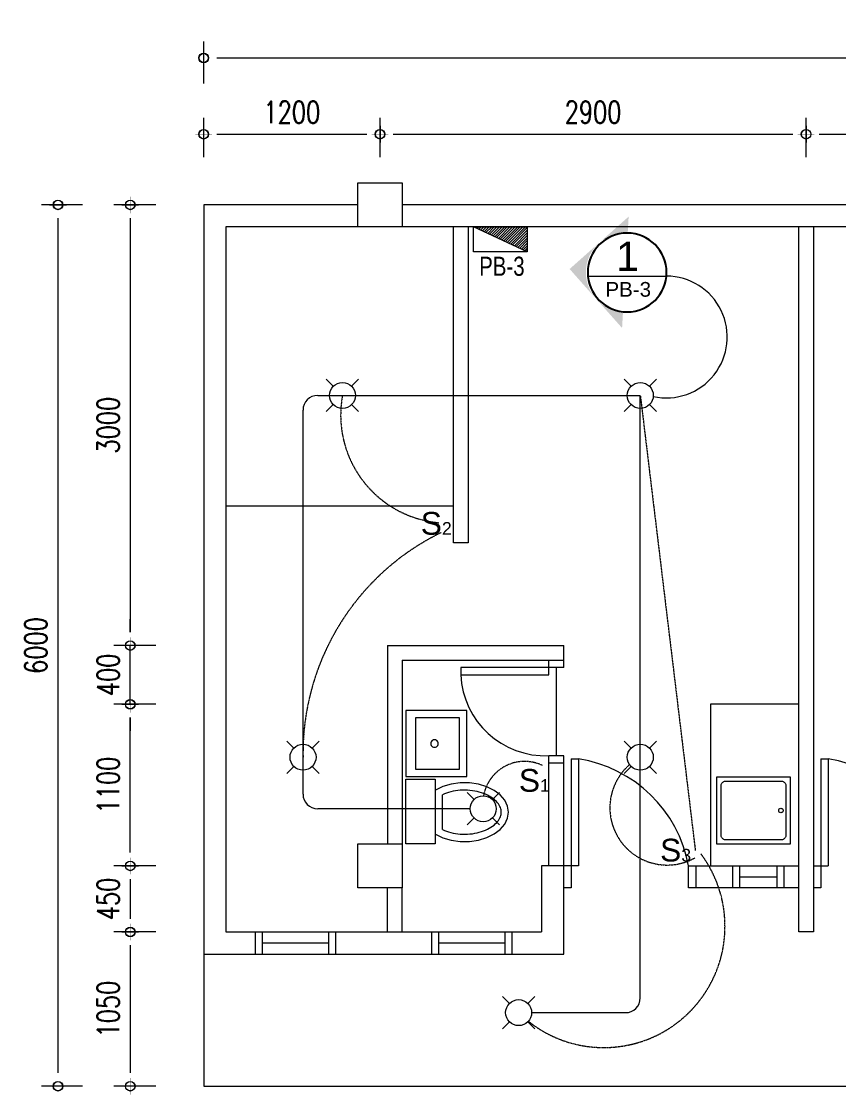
# Model space of a CAD drawing. Header units: millimetres. Extents: x 1634676 to 2610633, y -385676 to -37463.
# Drawn here: x 2158997 to 2164558, y -126632 to -119327 of the extents above; entities that cross this region are included whole.
import ezdxf

# ---------------------------------------------------------------- set-up
doc = ezdxf.new("R2010")
doc.units = ezdxf.units.MM
doc.header["$MEASUREMENT"] = 0
doc.linetypes.add('DASHED', pattern=[0.75, 0.5, -0.25])
doc.linetypes.add('HIDDEN2', pattern=[0.1875, 0.125, -0.0625])
doc.layers.get('0').update_dxf_attribs({"lineweight": 15})
doc.layers.get('Defpoints').update_dxf_attribs({"color": 250})
for name, color, linetype, lineweight in [('.1', 1, 'Continuous', 9), ('.15', 7, 'Continuous', 15), ('.2', 2, 'Continuous', 20), ('ST-ANNOT_A', 74, 'Continuous', 20), ('ST-DIM_E', 250, 'Continuous', 13), ('ST-HATCH_E', 250, 'Continuous', 9)]:
    doc.layers.add(name, color=color, linetype=linetype, lineweight=lineweight)
doc.layers.add('PDF4_Text', color=7, linetype='Continuous')
doc.layers.add('WI', color=6, linetype='Continuous')
doc.styles.add('PDF Arial', font='arial.ttf')
doc.styles.add('ST_TEXT', font='romans.shx', dxfattribs={"width": 0.75})
doc.styles.add('TXT-2', font='GOTHIC.TTF', dxfattribs={"height": 2.5})
doc.dimstyles.new('ST_D75', dxfattribs={"dimscale": 75, "dimtxt": 2, "dimasz": 1.2, "dimexe": 1.5, "dimexo": 1, "dimgap": 1, "dimtad": 1, "dimdec": 0, "dimzin": 1, "dimdsep": 46, "dimtxsty": 'ST_TEXT', "dimblk": 'OpenIndicator', "dimcen": 1, "dimclrd": 256, "dimclre": 256, "dimclrt": 7, "dimadec": 0, "dimazin": 0, "dimtfac": 1, "dimtdec": 0, "dimtix": 1, "dimtmove": 2, "dimatfit": 3, "dimldrblk": 'OPEN90', "dimfxl": 0.075, "dimlwd": -1, "dimlwe": -1, "dimarcsym": 0})

# ---------------------------------------------------------------- blocks, each defined once
blk = doc.blocks.new('5675675757')
for points in [[(2045776.7, -47336.5), (2045776.7, -47036.5), (2045476.7, -47036.5), (2045476.7, -47336.5)], [(2049776.7, -47336.5), (2049776.7, -47036.5), (2049476.7, -47036.5), (2049476.7, -47336.5)], [(2053776.7, -47336.5), (2053776.7, -47036.5), (2053476.7, -47036.5), (2053476.7, -47336.5)], [(2045776.7, -51836.5), (2045776.7, -51536.5), (2045476.7, -51536.5), (2045476.7, -51836.5)], [(2049776.7, -51836.5), (2049776.7, -51536.5), (2049476.7, -51536.5), (2049476.7, -51836.5)], [(2053776.7, -51836.5), (2053776.7, -51536.5), (2053476.7, -51536.5), (2053476.7, -51836.5)]]:
    blk.add_wipeout(points).dxf.layer = 'ST-HATCH_E'
at = {"layer": '.15', "color": 6}
for points in [[(2045476.7, -47336.5), (2045476.7, -47036.5), (2045776.7, -47036.5), (2045776.7, -47336.5)], [(2049476.7, -47336.5), (2049476.7, -47036.5), (2049776.7, -47036.5), (2049776.7, -47336.5)], [(2053476.7, -47336.5), (2053476.7, -47036.5), (2053776.7, -47036.5), (2053776.7, -47336.5)], [(2045476.7, -51836.5), (2045476.7, -51536.5), (2045776.7, -51536.5), (2045776.7, -51836.5)], [(2049476.7, -51836.5), (2049476.7, -51536.5), (2049776.7, -51536.5), (2049776.7, -51836.5)], [(2053476.7, -51836.5), (2053476.7, -51536.5), (2053776.7, -51536.5), (2053776.7, -51836.5)]]:
    blk.add_lwpolyline(points, close=True, dxfattribs=at)
blk = doc.blocks.new('213123123')
at = {"layer": '.2'}
for points in [[(2162029.3, -124576.3), (2162077, -124624)], [(2162249.7, -124576.3), (2162202, -124624)], [(2162077, -124749), (2162029.3, -124796.7)], [(2162202, -124749), (2162249.7, -124796.7)]]:
    blk.add_lwpolyline(points, dxfattribs=at)
blk.add_circle((2162139.5, -124686.5), 88.4, dxfattribs=at)
blk = doc.blocks.new('A$C3C7E2ECF')
at = {"layer": 'WI'}
h = blk.add_hatch(color=31, dxfattribs=at)
h.paths.add_polyline_path([(0.738, 0.949), (0.373, 0.791, -0.205533), (0.691, 0.788, -0.186332), (0.897, 0.584)])
h.paths.add_polyline_path([(0.365, 0.787), (0, 0.629), (0.155, 0.567, -0.195915)])
h.paths.add_polyline_path([(0.9, 0.575, -0.195915), (0.903, 0.272), (1.058, 0.21)])
at = {"layer": 'WI', "color": 31}
blk.add_circle((0.523, 0.402), 0.402, dxfattribs=at)
blk = doc.blocks.new('OpenIndicator')
at = {"layer": 'ST-DIM_E'}
h = blk.add_hatch(color=255, dxfattribs=at)
h.paths.add_polyline_path([(0.35, 0), (0.365, 0, 0.414214), (0, 0.365), (0, 0.35, -0.414214)])
h.paths.add_polyline_path([(0, 0.35), (0, 0.365, 0.414214), (-0.365, 0), (-0.35, 0, -0.414214)])
h.paths.add_polyline_path([(0, -0.35), (0, -0.365, 0.414214), (0.365, 0), (0.35, 0, -0.414214)])
h.paths.add_polyline_path([(-0.35, 0), (-0.365, 0, 0.414214), (0, -0.365), (0, -0.35, -0.414214)])
at = {"layer": 'ST-DIM_E', "color": 255}
blk.add_line((0, 0.634), (0, -0.634), dxfattribs=at)
at = {"layer": 'ST-DIM_E', "color": 255, "const_width": 0.01}
blk.add_lwpolyline([(-0.63, 0), (0.63, 0)], dxfattribs=at)
at = {"layer": 'ST-DIM_E', "color": 255}
for radius in [0.365, 0.35]:
    blk.add_circle((0, 0), radius, dxfattribs=at)
blk = doc.blocks.new('*D1804')
at = {"layer": 'Defpoints', "color": 0, "linetype": 'Continuous', "ltscale": 3, "transparency": 16777216}
for p in [(2169437, -119575.3), (2160237, -119825.3), (2169437, -119825.3)]:
    blk.add_point(p, dxfattribs=at)
at = {"layer": 'ST-DIM_E', "ltscale": 3, "transparency": 16777216}
for p, q in [((2160237, -119750.3), (2160237, -119462.8)), ((2169437, -119750.3), (2169437, -119462.8)), ((2160327, -119575.3), (2169347, -119575.3))]:
    blk.add_line(p, q, dxfattribs=at)
at = {"layer": 'ST-DIM_E', "linetype": 'Continuous', "ltscale": 3, "transparency": 16777216, "xscale": 90, "yscale": 90, "zscale": 90, "rotation": 180}
blk.add_blockref('OpenIndicator', (2160237, -119575.3), dxfattribs=at)
at = {"layer": 'ST-DIM_E', "linetype": 'Continuous', "ltscale": 3, "transparency": 16777216, "xscale": 90, "yscale": 90, "zscale": 90}
blk.add_blockref('OpenIndicator', (2169437, -119575.3), dxfattribs=at)
at = {"layer": 'ST-DIM_E', "color": 7, "linetype": 'Continuous', "ltscale": 3, "transparency": 16777216, "insert": (2164837, -119425.3), "char_height": 150, "attachment_point": 5, "style": 'ST_TEXT'}
blk.add_mtext('9200', dxfattribs=at)
blk = doc.blocks.new('_Open90')
at = {"color": 0, "linetype": 'ByBlock', "lineweight": -2}
for p, q in [((0, 0), (-1, 0)), ((-0.5, 0.5), (0, 0)), ((0, 0), (-0.5, -0.5))]:
    blk.add_line(p, q, dxfattribs=at)
blk = doc.blocks.new('*D1805')
at = {"layer": 'Defpoints', "color": 0, "linetype": 'Continuous', "ltscale": 3, "transparency": 16777216}
for p in [(2159487, -120575.3), (2159245.2, -126575.3), (2159487, -126575.3)]:
    blk.add_point(p, dxfattribs=at)
at = {"layer": 'ST-DIM_E', "ltscale": 3, "transparency": 16777216}
for p, q in [((2159412, -120575.3), (2159132.7, -120575.3)), ((2159245.2, -120665.3), (2159245.2, -126485.3)), ((2159412, -126575.3), (2159132.7, -126575.3))]:
    blk.add_line(p, q, dxfattribs=at)
at = {"layer": 'ST-DIM_E', "linetype": 'Continuous', "ltscale": 3, "transparency": 16777216, "xscale": 90, "yscale": 90, "zscale": 90}
for p, rotation in [((2159245.2, -120575.3), 90), ((2159245.2, -126575.3), 270)]:
    blk.add_blockref('OpenIndicator', p, dxfattribs=dict(at, rotation=rotation))
at = {"layer": 'ST-DIM_E', "color": 7, "linetype": 'Continuous', "ltscale": 3, "transparency": 16777216, "insert": (2159095.2, -123575.3), "char_height": 150, "attachment_point": 5, "rotation": 90, "style": 'ST_TEXT'}
blk.add_mtext('6000', dxfattribs=at)
blk = doc.blocks.new('*D1806')
at = {"layer": 'Defpoints', "color": 0, "linetype": 'Continuous', "ltscale": 3, "transparency": 16777216}
for p in [(2159987, -120575.3), (2159737, -123575.3), (2159987, -123575.3)]:
    blk.add_point(p, dxfattribs=at)
at = {"layer": 'ST-DIM_E', "ltscale": 3, "transparency": 16777216}
for p, q in [((2159912, -120575.3), (2159624.5, -120575.3)), ((2159737, -120665.3), (2159737, -123485.3)), ((2159912, -123575.3), (2159624.5, -123575.3))]:
    blk.add_line(p, q, dxfattribs=at)
at = {"layer": 'ST-DIM_E', "linetype": 'Continuous', "ltscale": 3, "transparency": 16777216, "xscale": 90, "yscale": 90, "zscale": 90}
for p, rotation in [((2159737, -120575.3), 90), ((2159737, -123575.3), 270)]:
    blk.add_blockref('OpenIndicator', p, dxfattribs=dict(at, rotation=rotation))
at = {"layer": 'ST-DIM_E', "color": 7, "linetype": 'Continuous', "ltscale": 3, "transparency": 16777216, "insert": (2159587, -122075.3), "char_height": 150, "attachment_point": 5, "rotation": 90, "style": 'ST_TEXT'}
blk.add_mtext('3000', dxfattribs=at)
blk = doc.blocks.new('*D1807')
at = {"layer": 'Defpoints', "color": 0, "linetype": 'Continuous', "ltscale": 3, "transparency": 16777216}
for p in [(2159987, -125075.3), (2159737, -125525.3), (2159987, -125525.3)]:
    blk.add_point(p, dxfattribs=at)
at = {"layer": 'ST-DIM_E', "ltscale": 3, "transparency": 16777216}
for p, q in [((2159912, -125075.3), (2159624.5, -125075.3)), ((2159737, -125165.3), (2159737, -125435.3)), ((2159912, -125525.3), (2159624.5, -125525.3))]:
    blk.add_line(p, q, dxfattribs=at)
at = {"layer": 'ST-DIM_E', "linetype": 'Continuous', "ltscale": 3, "transparency": 16777216, "xscale": 90, "yscale": 90, "zscale": 90}
for p, rotation in [((2159737, -125075.3), 90), ((2159737, -125525.3), 270)]:
    blk.add_blockref('OpenIndicator', p, dxfattribs=dict(at, rotation=rotation))
at = {"layer": 'ST-DIM_E', "color": 7, "linetype": 'Continuous', "ltscale": 3, "transparency": 16777216, "insert": (2159587, -125300.3), "char_height": 150, "attachment_point": 5, "rotation": 90, "style": 'ST_TEXT'}
blk.add_mtext('450', dxfattribs=at)
blk = doc.blocks.new('*D1808')
at = {"layer": 'Defpoints', "color": 0, "linetype": 'Continuous', "ltscale": 3, "transparency": 16777216}
for p in [(2159987, -125525.3), (2159737, -126575.3), (2159987, -126575.3)]:
    blk.add_point(p, dxfattribs=at)
at = {"layer": 'ST-DIM_E', "ltscale": 3, "transparency": 16777216}
for p, q in [((2159912, -125525.3), (2159624.5, -125525.3)), ((2159737, -125615.3), (2159737, -126485.3)), ((2159912, -126575.3), (2159624.5, -126575.3))]:
    blk.add_line(p, q, dxfattribs=at)
at = {"layer": 'ST-DIM_E', "linetype": 'Continuous', "ltscale": 3, "transparency": 16777216, "xscale": 90, "yscale": 90, "zscale": 90}
for p, rotation in [((2159737, -125525.3), 90), ((2159737, -126575.3), 270)]:
    blk.add_blockref('OpenIndicator', p, dxfattribs=dict(at, rotation=rotation))
at = {"layer": 'ST-DIM_E', "color": 7, "linetype": 'Continuous', "ltscale": 3, "transparency": 16777216, "insert": (2159587, -126050.3), "char_height": 150, "attachment_point": 5, "rotation": 90, "style": 'ST_TEXT'}
blk.add_mtext('1050', dxfattribs=at)
blk = doc.blocks.new('*D1809')
at = {"layer": 'Defpoints', "color": 0, "linetype": 'Continuous', "ltscale": 3, "transparency": 16777216}
for p in [(2161437, -120094.5), (2160237, -120325.3), (2161437, -120325.3)]:
    blk.add_point(p, dxfattribs=at)
at = {"layer": 'ST-DIM_E', "ltscale": 3, "transparency": 16777216}
for p, q in [((2160237, -120250.3), (2160237, -119982)), ((2161437, -120250.3), (2161437, -119982)), ((2160327, -120094.5), (2161347, -120094.5))]:
    blk.add_line(p, q, dxfattribs=at)
at = {"layer": 'ST-DIM_E', "linetype": 'Continuous', "ltscale": 3, "transparency": 16777216, "xscale": 90, "yscale": 90, "zscale": 90, "rotation": 180}
blk.add_blockref('OpenIndicator', (2160237, -120094.5), dxfattribs=at)
at = {"layer": 'ST-DIM_E', "linetype": 'Continuous', "ltscale": 3, "transparency": 16777216, "xscale": 90, "yscale": 90, "zscale": 90}
blk.add_blockref('OpenIndicator', (2161437, -120094.5), dxfattribs=at)
at = {"layer": 'ST-DIM_E', "color": 7, "linetype": 'Continuous', "ltscale": 3, "transparency": 16777216, "insert": (2160837, -119944.5), "char_height": 150, "attachment_point": 5, "style": 'ST_TEXT'}
blk.add_mtext('1200', dxfattribs=at)
blk = doc.blocks.new('*D1811')
at = {"layer": 'Defpoints', "color": 0, "linetype": 'Continuous', "ltscale": 3, "transparency": 16777216}
for p in [(2159737, -123975.3), (2159987, -123975.3), (2159987, -125075.3)]:
    blk.add_point(p, dxfattribs=at)
at = {"layer": 'ST-DIM_E', "ltscale": 3, "transparency": 16777216}
for p, q in [((2159912, -123975.3), (2159624.5, -123975.3)), ((2159737, -124985.3), (2159737, -124065.3)), ((2159912, -125075.3), (2159624.5, -125075.3))]:
    blk.add_line(p, q, dxfattribs=at)
at = {"layer": 'ST-DIM_E', "linetype": 'Continuous', "ltscale": 3, "transparency": 16777216, "xscale": 90, "yscale": 90, "zscale": 90}
for p, rotation in [((2159737, -123975.3), 90), ((2159737, -125075.3), 270)]:
    blk.add_blockref('OpenIndicator', p, dxfattribs=dict(at, rotation=rotation))
at = {"layer": 'ST-DIM_E', "color": 7, "linetype": 'Continuous', "ltscale": 3, "transparency": 16777216, "insert": (2159587, -124525.3), "char_height": 150, "attachment_point": 5, "rotation": 90, "style": 'ST_TEXT'}
blk.add_mtext('1100', dxfattribs=at)
blk = doc.blocks.new('*D1812')
at = {"layer": 'Defpoints', "color": 0, "linetype": 'Continuous', "ltscale": 3, "transparency": 16777216}
for p in [(2159737, -123575.3), (2159987, -123575.3), (2159987, -123975.3)]:
    blk.add_point(p, dxfattribs=at)
at = {"layer": 'ST-DIM_E', "ltscale": 3, "transparency": 16777216}
for p, q in [((2159737, -123485.3), (2159737, -123395.3)), ((2159912, -123575.3), (2159624.5, -123575.3)), ((2159737, -123975.3), (2159737, -123575.3)), ((2159912, -123975.3), (2159624.5, -123975.3)), ((2159737, -124065.3), (2159737, -124155.3))]:
    blk.add_line(p, q, dxfattribs=at)
at = {"layer": 'ST-DIM_E', "linetype": 'Continuous', "ltscale": 3, "transparency": 16777216, "xscale": 90, "yscale": 90, "zscale": 90}
for p, rotation in [((2159737, -123575.3), 270), ((2159737, -123975.3), 90)]:
    blk.add_blockref('OpenIndicator', p, dxfattribs=dict(at, rotation=rotation))
at = {"layer": 'ST-DIM_E', "color": 7, "linetype": 'Continuous', "ltscale": 3, "transparency": 16777216, "insert": (2159587, -123775.3), "char_height": 150, "attachment_point": 5, "rotation": 90, "style": 'ST_TEXT'}
blk.add_mtext('400', dxfattribs=at)
blk = doc.blocks.new('*D1813')
at = {"layer": 'Defpoints', "color": 0, "linetype": 'Continuous', "ltscale": 3, "transparency": 16777216}
for p in [(2164337, -120094.5), (2161437, -120325.3), (2164337, -120325.3)]:
    blk.add_point(p, dxfattribs=at)
at = {"layer": 'ST-DIM_E', "ltscale": 3, "transparency": 16777216}
for p, q in [((2161437, -120250.3), (2161437, -119982)), ((2164337, -120250.3), (2164337, -119982)), ((2161527, -120094.5), (2164247, -120094.5))]:
    blk.add_line(p, q, dxfattribs=at)
at = {"layer": 'ST-DIM_E', "linetype": 'Continuous', "ltscale": 3, "transparency": 16777216, "xscale": 90, "yscale": 90, "zscale": 90, "rotation": 180}
blk.add_blockref('OpenIndicator', (2161437, -120094.5), dxfattribs=at)
at = {"layer": 'ST-DIM_E', "linetype": 'Continuous', "ltscale": 3, "transparency": 16777216, "xscale": 90, "yscale": 90, "zscale": 90}
blk.add_blockref('OpenIndicator', (2164337, -120094.5), dxfattribs=at)
at = {"layer": 'ST-DIM_E', "color": 7, "linetype": 'Continuous', "ltscale": 3, "transparency": 16777216, "insert": (2162887, -119944.5), "char_height": 150, "attachment_point": 5, "style": 'ST_TEXT'}
blk.add_mtext('2900', dxfattribs=at)
blk = doc.blocks.new('*D1814')
at = {"layer": 'Defpoints', "color": 0, "linetype": 'Continuous', "ltscale": 3, "transparency": 16777216}
for p in [(2165437, -120094.5), (2164337, -120325.3), (2165437, -120325.3)]:
    blk.add_point(p, dxfattribs=at)
at = {"layer": 'ST-DIM_E', "ltscale": 3, "transparency": 16777216}
for p, q in [((2164337, -120250.3), (2164337, -119982)), ((2165437, -120250.3), (2165437, -119982)), ((2164427, -120094.5), (2165347, -120094.5))]:
    blk.add_line(p, q, dxfattribs=at)
at = {"layer": 'ST-DIM_E', "linetype": 'Continuous', "ltscale": 3, "transparency": 16777216, "xscale": 90, "yscale": 90, "zscale": 90, "rotation": 180}
blk.add_blockref('OpenIndicator', (2164337, -120094.5), dxfattribs=at)
at = {"layer": 'ST-DIM_E', "linetype": 'Continuous', "ltscale": 3, "transparency": 16777216, "xscale": 90, "yscale": 90, "zscale": 90}
blk.add_blockref('OpenIndicator', (2165437, -120094.5), dxfattribs=at)
at = {"layer": 'ST-DIM_E', "color": 7, "linetype": 'Continuous', "ltscale": 3, "transparency": 16777216, "insert": (2164887, -119944.5), "char_height": 150, "attachment_point": 5, "style": 'ST_TEXT'}
blk.add_mtext('1100', dxfattribs=at)

msp = doc.modelspace()

# ---------------------------------------------------------------- linework, layer by layer
at = {"layer": '.1'}
for p, q in [((2169437, -120575.328), (2160237, -120575.328)), ((2160237, -120575.328), (2160237, -126575.328)), ((2169287, -120725.328), (2160387, -120725.328)), ((2160387, -120725.328), (2160387, -125525.328)), ((2161937, -122875.328), (2161937, -120725.328)), ((2162037, -120725.328), (2162037, -122875.328)), ((2164287, -125525.328), (2164287, -120725.328)), ((2164387, -120725.328), (2164387, -125525.328)), ((2160387, -122625.328), (2161937, -122625.328)), ((2162037, -122875.328), (2161937, -122875.328)), ((2161487, -123575.328), (2161487, -124925.328)), ((2161487, -123575.328), (2162687, -123575.328)), ((2162687, -123725.328), (2162687, -123575.328)), ((2161587, -123675.328), (2161587, -124925.328)), ((2161587, -123675.328), (2162687, -123675.328)), ((2162687, -123725.328), (2161987, -123725.328)), ((2161987, -123725.328), (2161987, -123775.328)), ((2162587, -123775.328), (2162587, -123675.328)), ((2162637, -123725.328), (2162637, -124325.328)), ((2161987, -123775.328), (2162587, -123775.328)), ((2162027.95, -124017.514), (2161612, -124017.514)), ((2161612, -124017.514), (2161612, -124467.514)), ((2162027.95, -124467.514), (2162027.95, -124017.514)), ((2164287, -123975.328), (2163687, -123975.328)), ((2163687, -123975.328), (2163687, -125075.328)), ((2161977.95, -124067.514), (2161677.95, -124067.514)), ((2161677.95, -124067.514), (2161677.95, -124417.514)), ((2161977.95, -124417.514), (2161977.95, -124067.514)), ((2161783.704, -124236.043), (2161782.852, -124242.514)), ((2161782.852, -124242.514), (2161783.704, -124248.984)), ((2161786.201, -124230.014), (2161783.704, -124236.043)), ((2161783.704, -124248.984), (2161786.201, -124255.014)), ((2161790.174, -124224.836), (2161786.201, -124230.014)), ((2161786.201, -124255.014), (2161790.174, -124260.192)), ((2161795.352, -124220.863), (2161790.174, -124224.836)), ((2161801.381, -124218.366), (2161795.352, -124220.863)), ((2161807.852, -124217.514), (2161801.381, -124218.366)), ((2161814.322, -124218.366), (2161807.852, -124217.514)), ((2161820.352, -124220.863), (2161814.322, -124218.366)), ((2161825.53, -124224.836), (2161820.352, -124220.863)), ((2161829.502, -124230.014), (2161825.53, -124224.836)), ((2161825.53, -124260.192), (2161829.502, -124255.014)), ((2161832, -124236.043), (2161829.502, -124230.014)), ((2161829.502, -124255.014), (2161832, -124248.984)), ((2161832.852, -124242.514), (2161832, -124236.043)), ((2161832, -124248.984), (2161832.852, -124242.514)), ((2161790.174, -124260.192), (2161795.352, -124264.165)), ((2161795.352, -124264.165), (2161801.381, -124266.662)), ((2161801.381, -124266.662), (2161807.852, -124267.514)), ((2161807.852, -124267.514), (2161814.322, -124266.662)), ((2161814.322, -124266.662), (2161820.352, -124264.165)), ((2161820.352, -124264.165), (2161825.53, -124260.192)), ((2162687, -124325.328), (2162587, -124325.328)), ((2162587, -125075.328), (2162587, -124325.328)), ((2162687, -125675.328), (2162687, -124325.328)), ((2162687, -124375.328), (2162587, -124375.328)), ((2161612, -124467.514), (2162027.95, -124467.514)), ((2161677.95, -124417.514), (2161977.95, -124417.514)), ((2163728.896, -124928.264), (2163728.896, -124468.264)), ((2163728.896, -124468.528), (2164228.896, -124468.528)), ((2164228.896, -124468.264), (2164228.896, -124928.264)), ((2161612, -124925.328), (2161612, -124485.328)), ((2161612, -124485.328), (2161812, -124485.328)), ((2161812, -124485.328), (2161812, -124925.328)), ((2161864.65, -124535.555), (2161813.767, -124559.651)), ((2161921.91, -124518.999), (2161864.65, -124535.555)), ((2161983.07, -124510.7), (2161921.91, -124518.999)), ((2162045.482, -124511.017), (2161983.07, -124510.7)), ((2162106.444, -124519.937), (2162045.482, -124511.017)), ((2162163.319, -124537.073), (2162106.444, -124519.937)), ((2162213.644, -124561.684), (2162163.319, -124537.073)), ((2163758.896, -124528.264), (2163759.153, -124524.349)), ((2163758.896, -124868.264), (2163758.896, -124528.264)), ((2163759.153, -124524.349), (2163759.918, -124520.5)), ((2163759.918, -124520.5), (2163761.18, -124516.784)), ((2163761.18, -124516.784), (2163762.915, -124513.264)), ((2163762.915, -124513.264), (2163765.095, -124510.002)), ((2163765.095, -124510.002), (2163767.683, -124507.051)), ((2163767.683, -124507.051), (2163770.633, -124504.464)), ((2163770.633, -124504.464), (2163773.896, -124502.284)), ((2163773.896, -124502.284), (2163777.416, -124500.548)), ((2163777.416, -124500.548), (2163781.131, -124499.287)), ((2163781.131, -124499.287), (2163784.98, -124498.521)), ((2163784.98, -124498.521), (2163788.896, -124498.264)), ((2163788.896, -124498.264), (2164168.896, -124498.264)), ((2164168.896, -124498.264), (2164172.812, -124498.521)), ((2164172.812, -124498.521), (2164176.661, -124499.287)), ((2164176.661, -124499.287), (2164180.377, -124500.548)), ((2164180.377, -124500.548), (2164183.896, -124502.284)), ((2164183.896, -124502.284), (2164187.159, -124504.464)), ((2164187.159, -124504.464), (2164190.109, -124507.051)), ((2164190.109, -124507.051), (2164192.697, -124510.002)), ((2164192.697, -124510.002), (2164194.877, -124513.264)), ((2164194.877, -124513.264), (2164196.612, -124516.784)), ((2164196.612, -124516.784), (2164197.874, -124520.5)), ((2164197.874, -124520.5), (2164198.639, -124524.349)), ((2164198.639, -124524.349), (2164198.896, -124528.264)), ((2164198.896, -124528.264), (2164198.896, -124868.264)), ((2161875.377, -124585.032), (2161862, -124590.815)), ((2161862, -124828.72), (2161862, -124590.815)), ((2161889.392, -124579.768), (2161875.377, -124585.032)), ((2161903.979, -124575.059), (2161889.392, -124579.768)), ((2161919.072, -124570.939), (2161903.979, -124575.059)), ((2161934.6, -124567.433), (2161919.072, -124570.939)), ((2161950.49, -124564.567), (2161934.6, -124567.433)), ((2161966.668, -124562.357), (2161950.49, -124564.567)), ((2161983.057, -124560.818), (2161966.668, -124562.357)), ((2161999.582, -124559.961), (2161983.057, -124560.818)), ((2162016.165, -124559.79), (2161999.582, -124559.961)), ((2162032.728, -124560.306), (2162016.165, -124559.79)), ((2162049.195, -124561.506), (2162032.728, -124560.306)), ((2162065.488, -124563.383), (2162049.195, -124561.506)), ((2162081.53, -124565.925), (2162065.488, -124563.383)), ((2162097.247, -124569.115), (2162081.53, -124565.925)), ((2162112.566, -124572.933), (2162097.247, -124569.115)), ((2162127.414, -124577.352), (2162112.566, -124572.933)), ((2162141.722, -124582.344), (2162127.414, -124577.352)), ((2162155.424, -124587.874), (2162141.722, -124582.344)), ((2162168.458, -124593.902), (2162155.424, -124587.874)), ((2162180.765, -124600.385), (2162168.458, -124593.902)), ((2162192.291, -124607.275), (2162180.765, -124600.385)), ((2162202.991, -124614.519), (2162192.291, -124607.275)), ((2162212.823, -124622.061), (2162202.991, -124614.519)), ((2162221.756, -124629.842), (2162212.823, -124622.061)), ((2162255.242, -124592.705), (2162213.644, -124561.684)), ((2162286.311, -124628.792), (2162255.242, -124592.705)), ((2162229.769, -124637.802), (2162221.756, -124629.842)), ((2162236.851, -124645.88), (2162229.769, -124637.802)), ((2162243.001, -124654.018), (2162236.851, -124645.88)), ((2162248.232, -124662.164), (2162243.001, -124654.018)), ((2162252.568, -124670.276), (2162248.232, -124662.164)), ((2162256.039, -124678.321), (2162252.568, -124670.276)), ((2162258.683, -124686.285), (2162256.039, -124678.321)), ((2162260.539, -124694.168), (2162258.683, -124686.285)), ((2162261.637, -124701.985), (2162260.539, -124694.168)), ((2162305.508, -124668.384), (2162286.311, -124628.792)), ((2162312, -124709.768), (2162305.508, -124668.384)), ((2164150.335, -124698.264), (2164150.846, -124694.382)), ((2164150.846, -124694.382), (2164152.344, -124690.764)), ((2164152.344, -124690.764), (2164154.728, -124687.658)), ((2164154.728, -124687.658), (2164157.835, -124685.274)), ((2164157.835, -124685.274), (2164161.453, -124683.776)), ((2164161.453, -124683.776), (2164165.335, -124683.264)), ((2164165.335, -124683.264), (2164169.217, -124683.776)), ((2164169.217, -124683.776), (2164172.835, -124685.274)), ((2164172.835, -124685.274), (2164175.941, -124687.658)), ((2164175.941, -124687.658), (2164178.325, -124690.764)), ((2164178.325, -124690.764), (2164179.824, -124694.382)), ((2164179.824, -124694.382), (2164180.335, -124698.264)), ((2162236.851, -124773.656), (2162243.001, -124765.518)), ((2162243.001, -124765.518), (2162248.232, -124757.371)), ((2162248.232, -124757.371), (2162252.568, -124749.26)), ((2162252.568, -124749.26), (2162256.039, -124741.214)), ((2162256.039, -124741.214), (2162258.683, -124733.251)), ((2162258.683, -124733.251), (2162260.539, -124725.368)), ((2162260.539, -124725.368), (2162261.637, -124717.55)), ((2162262, -124709.768), (2162261.637, -124701.985)), ((2162261.637, -124717.55), (2162262, -124709.768)), ((2162286.311, -124790.743), (2162305.508, -124751.151)), ((2162305.508, -124751.151), (2162312, -124709.768)), ((2164150.846, -124702.147), (2164150.335, -124698.264)), ((2164152.344, -124705.764), (2164150.846, -124702.147)), ((2164154.728, -124708.871), (2164152.344, -124705.764)), ((2164157.835, -124711.255), (2164154.728, -124708.871)), ((2164161.453, -124712.753), (2164157.835, -124711.255)), ((2164165.335, -124713.264), (2164161.453, -124712.753)), ((2164169.217, -124712.753), (2164165.335, -124713.264)), ((2164172.835, -124711.255), (2164169.217, -124712.753)), ((2164175.941, -124708.871), (2164172.835, -124711.255)), ((2164178.325, -124705.764), (2164175.941, -124708.871)), ((2164179.824, -124702.147), (2164178.325, -124705.764)), ((2164180.335, -124698.264), (2164179.824, -124702.147)), ((2161862, -124828.72), (2161875.377, -124834.503)), ((2161875.377, -124834.503), (2161889.392, -124839.768)), ((2161889.392, -124839.768), (2161903.98, -124844.476)), ((2162112.566, -124846.603), (2162127.414, -124842.183)), ((2162127.414, -124842.183), (2162141.722, -124837.191)), ((2162141.722, -124837.191), (2162155.424, -124831.662)), ((2162155.424, -124831.662), (2162168.458, -124825.633)), ((2162168.458, -124825.633), (2162180.765, -124819.15)), ((2162180.765, -124819.15), (2162192.291, -124812.26)), ((2162192.291, -124812.26), (2162202.991, -124805.017)), ((2162202.991, -124805.017), (2162212.822, -124797.475)), ((2162212.822, -124797.475), (2162221.756, -124789.693)), ((2162213.644, -124857.851), (2162255.242, -124826.831)), ((2162221.756, -124789.693), (2162229.769, -124781.734)), ((2162229.769, -124781.734), (2162236.851, -124773.656)), ((2162255.242, -124826.831), (2162286.311, -124790.743)), ((2161813.767, -124859.884), (2161864.65, -124883.981)), ((2161864.65, -124883.981), (2161921.91, -124900.537)), ((2161903.98, -124844.476), (2161919.072, -124848.597)), ((2161919.072, -124848.597), (2161934.6, -124852.102)), ((2161921.91, -124900.537), (2161983.07, -124908.836)), ((2161934.6, -124852.102), (2161950.49, -124854.969)), ((2161950.49, -124854.969), (2161966.668, -124857.179)), ((2161966.668, -124857.179), (2161983.057, -124858.717)), ((2161983.057, -124858.717), (2161999.582, -124859.575)), ((2161983.07, -124908.836), (2162045.482, -124908.518)), ((2161999.582, -124859.575), (2162016.165, -124859.746)), ((2162016.165, -124859.746), (2162032.728, -124859.23)), ((2162032.728, -124859.23), (2162049.195, -124858.029)), ((2162045.482, -124908.518), (2162106.444, -124899.598)), ((2162049.195, -124858.029), (2162065.488, -124856.152)), ((2162065.488, -124856.152), (2162081.53, -124853.61)), ((2162081.53, -124853.61), (2162097.247, -124850.42)), ((2162097.247, -124850.42), (2162112.566, -124846.603)), ((2162106.444, -124899.598), (2162163.319, -124882.462)), ((2162163.319, -124882.462), (2162213.644, -124857.851)), ((2163759.153, -124872.18), (2163758.896, -124868.264)), ((2163759.918, -124876.029), (2163759.153, -124872.18)), ((2163761.18, -124879.745), (2163759.918, -124876.029)), ((2163762.915, -124883.264), (2163761.18, -124879.745)), ((2163765.095, -124886.527), (2163762.915, -124883.264)), ((2163767.683, -124889.478), (2163765.095, -124886.527)), ((2163770.633, -124892.065), (2163767.683, -124889.478)), ((2163773.896, -124894.245), (2163770.633, -124892.065)), ((2163777.416, -124895.981), (2163773.896, -124894.245)), ((2163781.131, -124897.242), (2163777.416, -124895.981)), ((2163784.98, -124898.008), (2163781.131, -124897.242)), ((2163788.896, -124898.264), (2163784.98, -124898.008)), ((2164168.896, -124898.264), (2163788.896, -124898.264)), ((2164172.812, -124898.008), (2164168.896, -124898.264)), ((2164176.661, -124897.242), (2164172.812, -124898.008)), ((2164180.377, -124895.981), (2164176.661, -124897.242)), ((2164183.896, -124894.245), (2164180.377, -124895.981)), ((2164187.159, -124892.065), (2164183.896, -124894.245)), ((2164190.109, -124889.478), (2164187.159, -124892.065)), ((2164192.697, -124886.527), (2164190.109, -124889.478)), ((2164194.877, -124883.264), (2164192.697, -124886.527)), ((2164196.612, -124879.745), (2164194.877, -124883.264)), ((2164197.874, -124876.029), (2164196.612, -124879.745)), ((2164198.639, -124872.18), (2164197.874, -124876.029)), ((2164198.896, -124868.264), (2164198.639, -124872.18)), ((2161812, -124925.328), (2161612, -124925.328)), ((2164228.896, -124928.264), (2163728.896, -124928.264)), ((2162787, -125075.328), (2162537, -125075.328)), ((2162537, -125075.328), (2162537, -125525.328)), ((2163837, -125075.328), (2163837, -125225.328)), ((2163887, -125225.328), (2163887, -125075.328)), ((2164137, -125075.328), (2164137, -125225.328)), ((2164187, -125225.328), (2164187, -125075.328)), ((2163887, -125150.328), (2164137, -125150.328)), ((2161487, -125525.328), (2161487, -125225.328)), ((2161587, -125525.328), (2161587, -125225.328)), ((2160387, -125525.328), (2162537, -125525.328)), ((2160587, -125525.328), (2160587, -125675.328)), ((2160637, -125675.328), (2160637, -125525.328)), ((2161087, -125525.328), (2161087, -125675.328)), ((2161137, -125675.328), (2161137, -125525.328)), ((2161787, -125525.328), (2161787, -125675.328)), ((2161837, -125675.328), (2161837, -125525.328)), ((2162287, -125525.328), (2162287, -125675.328)), ((2162337, -125675.328), (2162337, -125525.328)), ((2164387, -125525.328), (2164287, -125525.328)), ((2160637, -125600.328), (2161087, -125600.328)), ((2161837, -125600.328), (2162287, -125600.328)), ((2160237, -125675.328), (2162687, -125675.328)), ((2160237, -126575.328), (2169437, -126575.328))]:
    msp.add_line(p, q, dxfattribs=at)
for points in [[(2162737, -124347.323), (2162737, -125225.328), (2162687, -125225.328)], [(2162737, -124347.323), (2162787, -124347.323), (2162787, -125075.328)], [(2164437, -124347.323), (2164437, -125225.328), (2164387, -125225.328)], [(2164437, -124347.323), (2164487, -124347.323), (2164487, -125075.328)], [(2163587, -125075.328), (2163587, -125225.328)]]:
    msp.add_lwpolyline(points, dxfattribs=at)
for centre, radius, start, end in [((2162562, -123750.328), 575.543, 182.4895529, 272.4895529), ((2162648.656, -125240.179), 903.51, 10.5128371, 81.1923297), ((2164348.656, -125240.179), 903.51, 10.5128371, 81.1923297)]:
    msp.add_arc(centre, radius, start, end, dxfattribs=at)
at = {"layer": '.2', "color": 1, "linetype": 'Continuous', "ltscale": 3}
for p, q in [((2160913, -124586.5), (2160913, -121973)), ((2162468.898, -126074.5), (2163108.5, -126074.5))]:
    msp.add_line(p, q, dxfattribs=at)
for centre, start, end in [((2161013, -121973), 90, 180), ((2161013, -124586.5), 180, 270), ((2163108.5, -125974.5), 270, 0)]:
    msp.add_arc(centre, 100, start, end, dxfattribs=at)

# ---------------------------------------------------------------- block references
at = {"layer": '.2', "color": 1, "linetype": 'Continuous'}
for p in [(-1226.5, 350.493), (241, -1388)]:
    msp.add_blockref('213123123', p, dxfattribs=at)

# ---------------------------------------------------------------- dimensions: what is measured, and where the dimension line sits
at = {"layer": 'ST-DIM_E', "color": 1, "linetype": 'Continuous', "ltscale": 3}
for base, p1, p2, picture, middle in [((2169437, -119575.328), (2160237, -119825.328), (2169437, -119825.328), '*D1804', (2164837, -119425.328)), ((2161437, -120094.525), (2160237, -120325.328), (2161437, -120325.328), '*D1809', (2160837, -119944.525)), ((2164337, -120094.525), (2161437, -120325.328), (2164337, -120325.328), '*D1813', (2162887, -119944.525)), ((2165437, -120094.525), (2164337, -120325.328), (2165437, -120325.328), '*D1814', (2164887, -119944.525))]:
    dim = msp.add_linear_dim(base=base, p1=p1, p2=p2, dimstyle='ST_D75', dxfattribs=at)
    dim.commit()
    dim.dimension.update_dxf_attribs({"geometry": picture, "text_midpoint": middle})
for base, p1, p2, picture, middle in [((2159245.183, -126575.328), (2159487, -120575.328), (2159487, -126575.328), '*D1805', (2159095.183, -123575.328)), ((2159737, -123575.328), (2159987, -120575.328), (2159987, -123575.328), '*D1806', (2159587, -122075.328)), ((2159737, -123575.328), (2159987, -123975.328), (2159987, -123575.328), '*D1812', (2159587, -123775.328)), ((2159737, -123975.328), (2159987, -125075.328), (2159987, -123975.328), '*D1811', (2159587, -124525.328)), ((2159737, -125525.328), (2159987, -125075.328), (2159987, -125525.328), '*D1807', (2159587, -125300.328)), ((2159737, -126575.328), (2159987, -125525.328), (2159987, -126575.328), '*D1808', (2159587, -126050.328))]:
    dim = msp.add_linear_dim(base=base, p1=p1, p2=p2, angle=90, dimstyle='ST_D75', dxfattribs=at)
    dim.commit()
    dim.dimension.update_dxf_attribs({"geometry": picture, "text_midpoint": middle})

# ---------------------------------------------------------------- next in the draw order: block references
at = {"layer": '.2', "color": 1, "linetype": 'Continuous'}
msp.add_blockref('5675675757', (115810.348, -73388.828), dxfattribs=at)

# ---------------------------------------------------------------- next in the draw order: hatches: boundary and pattern name
at = {"layer": '.2', "ltscale": 2, "true_color": 0xf4ee51}
h = msp.add_hatch(dxfattribs=at)
h.set_pattern_fill('ANSI31', color=41, scale=100, angle=-360)
h.set_pattern_definition([(45, (-278.282, 559.704), (-8.838834765, 8.838834765), [])])
h.paths.add_polyline_path([(2162073, -120725.328), (2162439.436, -120894.296), (2162439.436, -120725.328)])

# ---------------------------------------------------------------- next in the draw order: linework, layer by layer
at = {"layer": '.1'}
msp.add_line((2164287, -125225.328), (2163537, -125225.328), dxfattribs=at)
for points in [[(2163537, -125225.328), (2163537, -125075.328), (2164287, -125075.328)], [(2164387, -125075.328), (2164487, -125075.328)]]:
    msp.add_lwpolyline(points, dxfattribs=at)
at = {"layer": '.2', "color": 1, "linetype": 'Continuous', "ltscale": 3}
for p, q in [((2162851.331, -121060.106), (2163386.41, -121060.722)), ((2161013, -121873), (2163208.5, -121873)), ((2163208.5, -125974.5), (2163208.5, -121873)), ((2162051.102, -124686.5), (2161013, -124686.5))]:
    msp.add_line(p, q, dxfattribs=at)
at = {"layer": '.2', "color": 1, "linetype": 'DASHED', "ltscale": 2.5}
msp.add_line((2163208.5, -121873), (2163582.952, -124969.952), dxfattribs=at)
at = {"layer": '.2', "ltscale": 2}
msp.add_lwpolyline([(2162439.436, -120894.296), (2162073, -120894.296), (2162073, -120725.328), (2162439.436, -120725.328)], close=True, dxfattribs=at)
msp.add_lwpolyline([(2162439.436, -120894.296), (2162073, -120725.328)], dxfattribs=at)
at = {"layer": '.2', "color": 1, "linetype": 'Continuous', "ltscale": 3}
msp.add_arc((2163385.751, -121475.202), 414.48, 257.5821416, 89.9089608, dxfattribs=at)
at = {"layer": '.2', "color": 1, "linetype": 'DASHED', "ltscale": 2.5}
for centre, radius, start, end in [((2161904.25, -122007.138), 735.092, 169.4859029, 264.8028001), ((2162584.671, -124310.264), 1671.869, 115.9531694, 180.8822429), ((2162420.971, -124648.452), 284.031, 64.9262809, 169.7935982), ((2163391.027, -124680.101), 389.508, 130.975202, 298.8547421), ((2162959.791, -125486.829), 825.188, 231.5521803, 36.6961802)]:
    msp.add_arc(centre, radius, start, end, dxfattribs=at)

# ---------------------------------------------------------------- next in the draw order: block references
at = {"layer": '.2', "color": 1, "linetype": 'Continuous'}
for p in [(-958, 2813.5), (1069, 2813.5), (1069, 350.493), (0, 0)]:
    msp.add_blockref('213123123', p, dxfattribs=at)
at = {"xscale": -667.6427532846066, "yscale": 667.6427532846067, "zscale": 667.6427532846067, "rotation": 65.03564418439478}
msp.add_blockref('A$C3C7E2ECF', (2163509.797, -120832.731), dxfattribs=at)

# ---------------------------------------------------------------- next in the draw order: texts
at = {"layer": 'PDF4_Text', "linetype": 'HIDDEN2', "attachment_point": 7, "style": 'PDF Arial'}
for s, insert, char_height in [('1', (2163044.213, -121025.481), 200), ('PB-3', (2162971.213, -121201.981), 100), ('{\\fArial Greek|b0|i0|c0|p34;\\H1.1698x;S\\fArial|b0|i0|c0|p34;\\H0.55556x;2}', (2161713.986, -122823.316), 132.50804), ('{\\fArial Greek|b0|i0|c0|p34;\\H1.1698x;S\\fArial|b0|i0|c0|p34;\\H0.55556x;1}', (2162381.824, -124573.108), 132.50804), ('{\\fArial Greek|b0|i0|c0|p34;\\H1.1698x;S\\fArial|b0|i0|c0|p34;\\H0.55556x;3}', (2163342.986, -125047.816), 132.50804)]:
    msp.add_mtext(s, dxfattribs=dict(at, insert=insert, char_height=char_height))
at = {"layer": 'ST-ANNOT_A', "color": 1, "style": 'TXT-2', "width": 0.8}
msp.add_text('PB-3', height=130, dxfattribs=at).set_placement((2162111.993, -121058.269))

doc.saveas('drawing.dxf')
